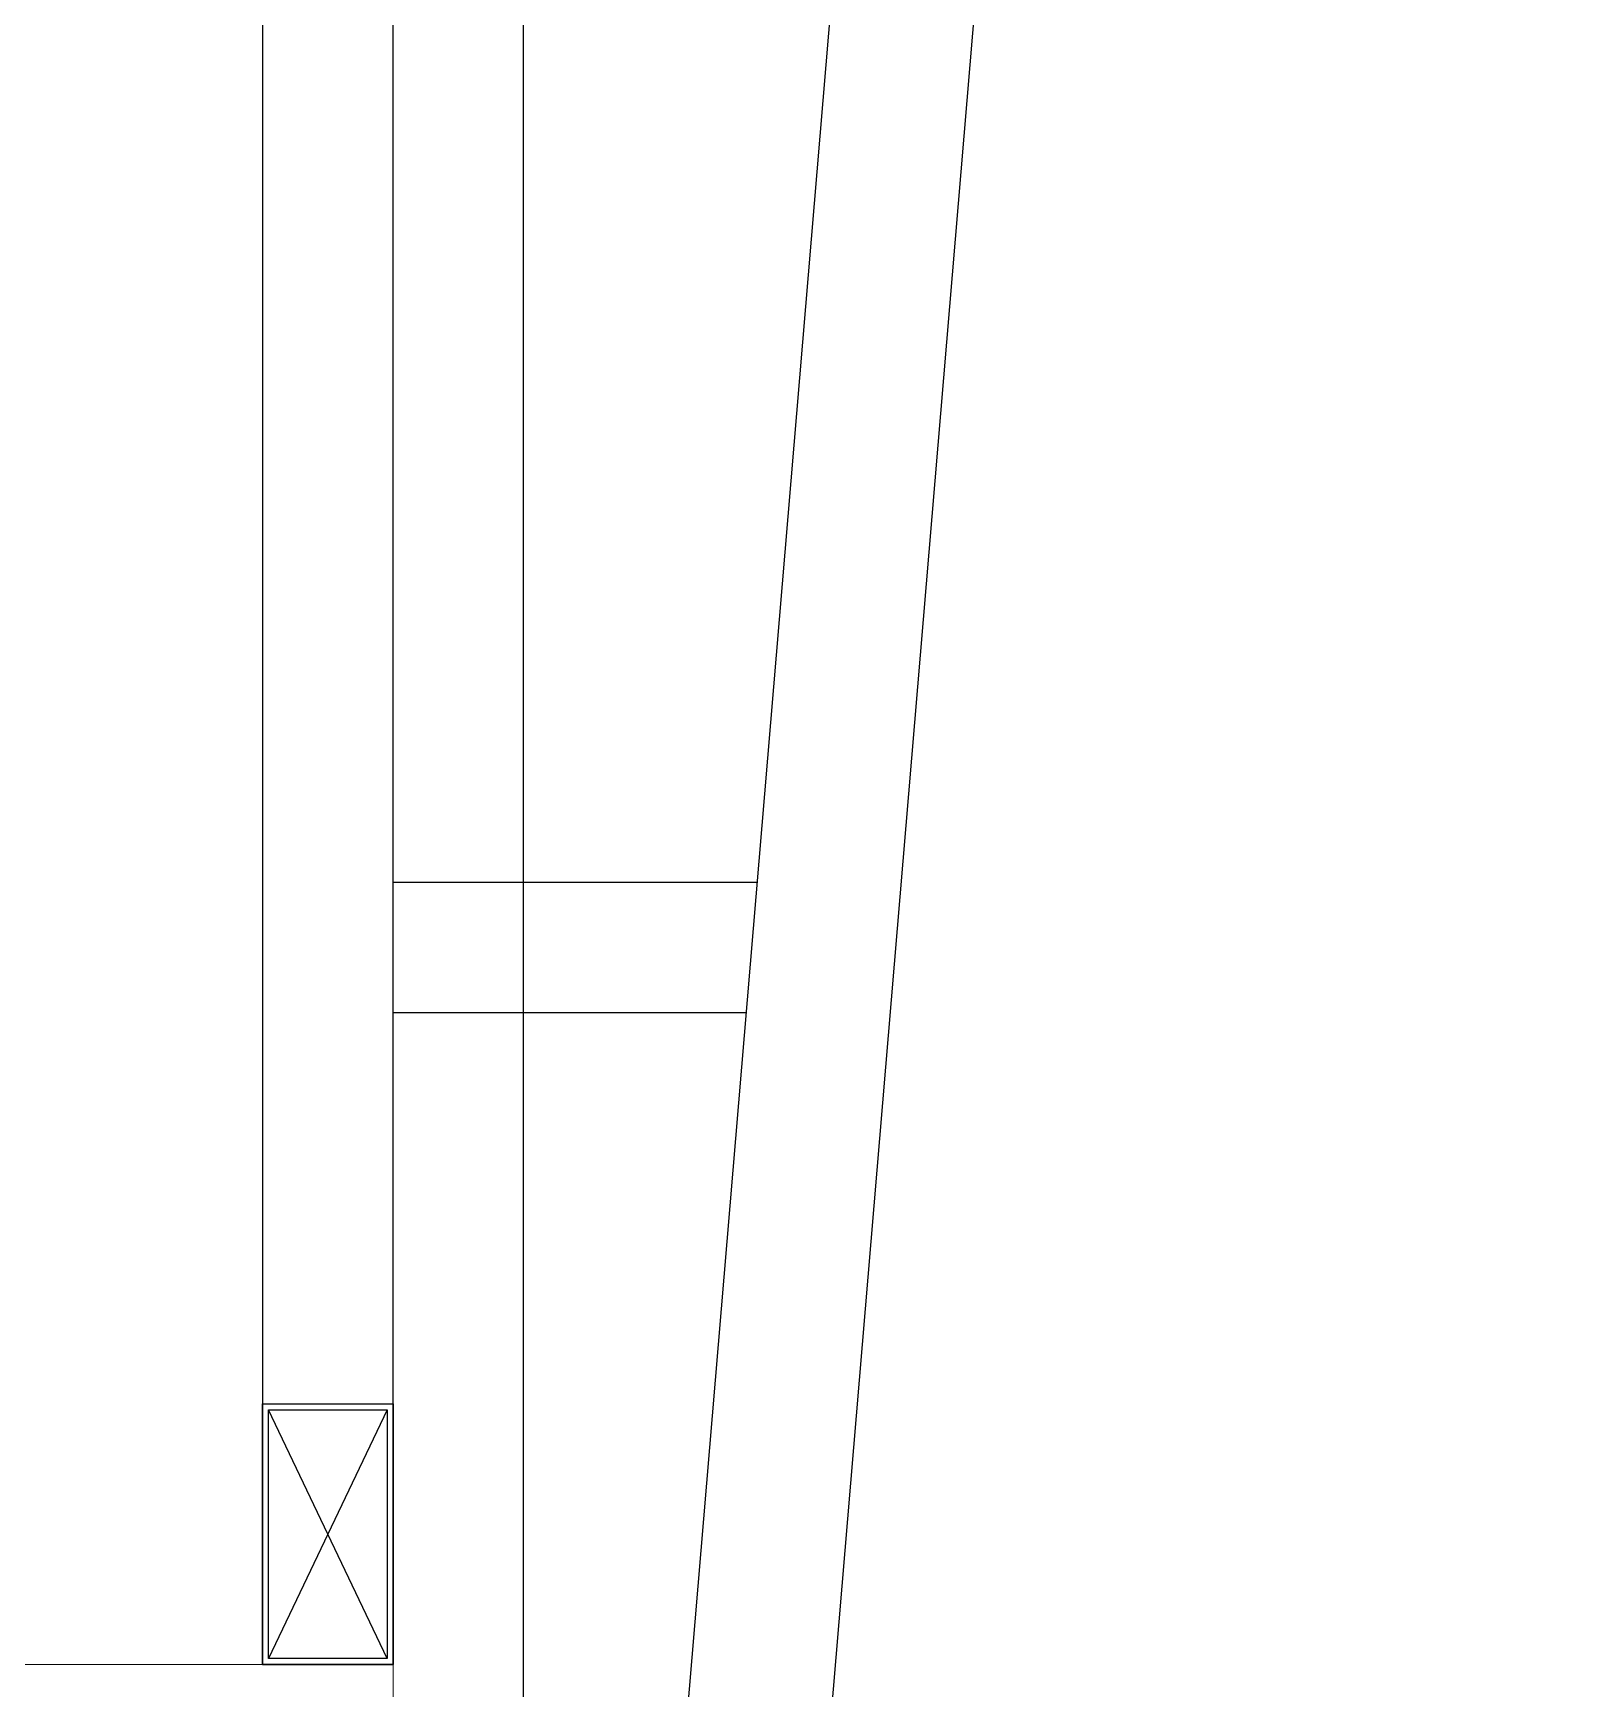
# Model space of a CAD drawing. Header units: millimetres. Extents: x 0 to 420000, y 0 to 297000.
# Drawn here: x 231625 to 232218, y 47541 to 48176 of the extents above; entities that cross this region are included whole.
import ezdxf

# ---------------------------------------------------------------- set-up
doc = ezdxf.new("R2010")
doc.units = ezdxf.units.MM
doc.layers.add('[0]', color=255, linetype='Continuous')
doc.layers.add('오버헤드 FR', color=1, linetype='Continuous')
doc.layers.add('A-ELEV-LIN2', color=7, linetype='Continuous', lineweight=25)
doc.layers.add('A-WAXM-PANL', color=6, linetype='Continuous', lineweight=20)

# ---------------------------------------------------------------- blocks, each defined once
blk = doc.blocks.new('냉동오버헤드(220321)')
for p, q in [((52.3, 3102.3, 14.05), (97.7, 3197.7, 14.05)), ((52.3, 3197.7, 14.05), (97.7, 3102.3, 14.05))]:
    blk.add_line(p, q)
at = {"layer": '[0]', "color": 4}
for p, q in [((-110.81, 2995.39, 14.05), (-405.29, 6495.39, 14.05)), ((-56, 3000, 14.05), (-350.48, 6500, 14.05)), ((50, 3400, 14.05), (-89.66, 3400, 14.05)), ((50, 3350, 14.05), (-85.45, 3350, 14.05))]:
    blk.add_line(p, q, dxfattribs=at)
at = {"layer": '오버헤드 FR', "elevation": 14.05}
for points in [[(100, 3100), (50, 3100), (50, 6500), (100, 6500)], [(100, 3200), (50, 3200), (50, 3100), (100, 3100)], [(97.7, 3197.7), (52.3, 3197.7), (52.3, 3102.3), (97.7, 3102.3)]]:
    blk.add_lwpolyline(points, close=True, dxfattribs=at)
blk = doc.blocks.new('오버헤드도어(저온2)(220321)(3F)')
at = {"layer": 'A-WAXM-PANL'}
blk.add_lwpolyline([(600, 9480), (600, 3100), (700, 3100), (700, 9480)], dxfattribs=at)
blk.add_lwpolyline([(0, 3100), (750, 3100), (750, 3000), (0, 3000)], close=True, dxfattribs=at)
at = {"xscale": -1}
blk.add_blockref('냉동오버헤드(220321)', (800, 0, -14.05), dxfattribs=at)
blk = doc.blocks.new('3층')
at = {"layer": 'A-ELEV-LIN2'}
blk.add_line((4802123.76, -411118.71), (4802123.76, -404068.71), dxfattribs=at)
blk.add_blockref('오버헤드도어(저온2)(220321)(3F)', (4801323.77, -411118.71))

msp = doc.modelspace()

# ---------------------------------------------------------------- block references
msp.add_blockref('3층', (-4570311.26, 455568.71))

doc.saveas('drawing.dxf')
